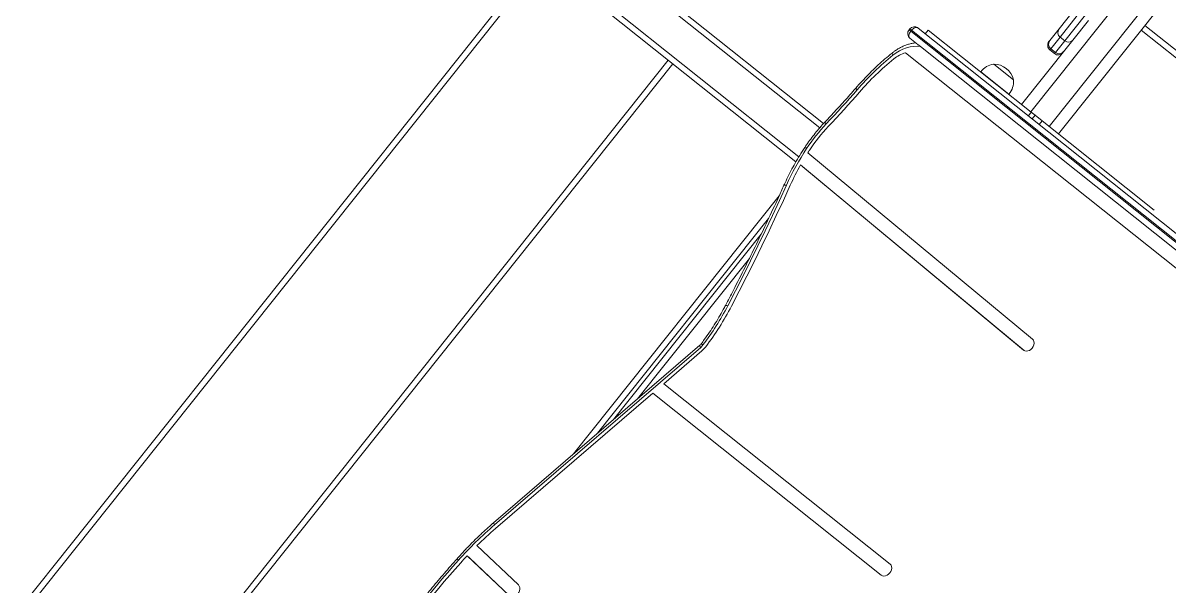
# Model space of a CAD drawing. Header units: millimetres. Extents: x -229914 to 856942, y -268655 to 87212.
# Drawn here: x -135565 to -134595, y 20468 to 20945 of the extents above; entities that cross this region are included whole.
import ezdxf

# ---------------------------------------------------------------- set-up
doc = ezdxf.new("R2010")
doc.units = ezdxf.units.MM

# ---------------------------------------------------------------- blocks, each defined once
blk = doc.blocks.new('Т912NEW')
at = {"color": 8, "linetype": 'Continuous', "lineweight": 15}
for p, q in [((3924.75, 2513.76), (3924.75, 1560.17)), ((3944.75, 1560.17), (3944.75, 2515.02)), ((4670.75, 1672.5), (3954.75, 1672.5)), ((3904.75, 1612.46), (3904.75, 1611.15)), ((3909.75, 1611.15), (3909.75, 1612.46)), ((3802.75, 1551.17), (3800.96, 1551.17)), ((3800.96, 1550.17), (3802.75, 1550.17)), ((3793.5, 1438.17), (3471.63, 1438.17)), ((3471.63, 1408.17), (3794.97, 1408.17)), ((3662.45, 1403.17), (3662.45, 687.17)), ((4045.68, 1398.5), (4045.53, 1398.5)), ((3522.53, 1391.17), (3522.53, 702.79)), ((3802.45, 1092.71), (3802.45, 1371.89)), ((3815.75, 1314.69), (3815.75, 1162.71))]:
    blk.add_line(p, q, dxfattribs=at)
at = {"color": 7, "linetype": 'Continuous', "lineweight": 15}
for p, q in [((3954.75, 2516.41), (3954.75, 1560.17)), ((3954.75, 1677.5), (4670.75, 1677.5)), ((3899.75, 1629.84), (3899.75, 1650.99)), ((3904.75, 1653.26), (3904.75, 1625.05)), ((3909.75, 1625.05), (3909.75, 1653.26)), ((3914.75, 1650.99), (3914.75, 1629.84)), ((3899.75, 1617.24), (3899.75, 1629.84)), ((3914.75, 1629.84), (3914.75, 1624.44)), ((3909.75, 1625.05), (3904.75, 1625.05)), ((3904.75, 1625.05), (3904.75, 1612.46)), ((3909.75, 1612.46), (3909.75, 1625.05)), ((3914.75, 1560.17), (3914.75, 1624.44)), ((3899.75, 1616.15), (3899.75, 1617.24)), ((3909.75, 1612.46), (3904.75, 1612.46)), ((3904.75, 1611.15), (3909.75, 1611.15)), ((3875, 1572.17), (3875, 1571.93)), ((3896.5, 1572.17), (3875, 1572.17)), ((3896.49, 1571.93), (3896.5, 1572.17)), ((3805.96, 1556.17), (4310.75, 1556.17)), ((3813.72, 1556.17), (3813.72, 1560.17)), ((3813.72, 1560.17), (3925.27, 1560.17)), ((3900.93, 1560.37), (3870.56, 1560.37)), ((3870.58, 1560.37), (3870.58, 1560.17)), ((3900.92, 1560.17), (3900.92, 1560.37)), ((3925.27, 1556.17), (3925.27, 1560.17)), ((3929.38, 1560.17), (3925.27, 1560.17)), ((3929.38, 1556.17), (3929.38, 1560.17)), ((3937.03, 1560.17), (3929.38, 1560.17)), ((3937.03, 1556.17), (3937.03, 1560.17)), ((3937.03, 1560.17), (4058.33, 1560.17)), ((3800.96, 1551.17), (3800.96, 1550.17)), ((4307.53, 1551.17), (3802.75, 1551.17)), ((3802.75, 1551.17), (3802.75, 1550.17)), ((3802.75, 1550.17), (4307.53, 1550.17)), ((3813.09, 1545.17), (3805.96, 1545.17)), ((3812.18, 1544.96), (3812.41, 1545.17)), ((4310.75, 1545.17), (3817.23, 1545.17)), ((4298.98, 1533.17), (3810.74, 1533.17)), ((3561, 1443.17), (3793.79, 1443.17)), ((4045.68, 1410.5), (3798.75, 1415.56)), ((3795.68, 1403.17), (3476, 1403.17)), ((3657.45, 687.17), (3657.45, 1403.17)), ((4045.53, 1398.5), (3800.34, 1403.53)), ((3802.91, 1403.53), (3800.34, 1403.53)), ((4046.14, 1398.55), (3802.91, 1403.53)), ((3517.53, 702.51), (3517.53, 1391.17)), ((3807.45, 1351.3), (3807.45, 1119.03)), ((3810.75, 1136.39), (3810.75, 1337.09)), ((3828.75, 1231.17), (3785.78, 1004.95)), ((3830.45, 1230.24), (3787.48, 1004.02)), ((3833.08, 1228.55), (3825.12, 1186.61)), ((3825.12, 1186.61), (4069.98, 1186.61)), ((3822.84, 1174.61), (3790.11, 1002.33)), ((3822.84, 1174.61), (4069.98, 1174.61)), ((3835.03, 976.87), (3786.84, 981.03)), ((3834.43, 964.9), (3785.66, 969.1)), ((3788.23, 969.1), (3785.66, 969.1)), ((3835.67, 965.01), (3788.23, 969.1))]:
    blk.add_line(p, q, dxfattribs=at)
at = {"color": 7, "linetype": 'Continuous', "lineweight": 15, "flags": 128}
for points in [[(3802.75, 1551.17), (3802.81, 1552.14), (3802.99, 1553.08), (3803.29, 1553.94), (3803.69, 1554.7), (3804.17, 1555.32), (3804.73, 1555.78), (3805.33, 1556.07), (3805.96, 1556.17)], [(3805.96, 1545.17), (3805.33, 1545.26), (3804.73, 1545.55), (3804.17, 1546.01), (3803.69, 1546.63), (3803.29, 1547.39), (3802.99, 1548.25), (3802.81, 1549.19), (3802.75, 1550.17)], [(3817.23, 1545.17), (3814.86, 1543.58), (3812.63, 1541.67), (3810.57, 1539.46), (3808.71, 1536.97), (3807.06, 1534.23), (3805.66, 1531.27), (3804.51, 1528.13), (3803.62, 1524.85)], [(3798.19, 1483.26), (3797.98, 1478.38), (3797.73, 1473.51), (3797.46, 1468.64), (3797.16, 1463.78), (3796.83, 1458.91), (3796.47, 1454.05), (3796.09, 1449.2), (3795.68, 1444.34)], [(3798.43, 1443.55), (3798.85, 1448.45), (3799.24, 1453.36), (3799.6, 1458.27), (3799.93, 1463.19), (3800.23, 1468.11), (3800.51, 1473.03), (3800.76, 1477.95), (3800.97, 1482.88)], [(4045.53, 1398.5), (4046.72, 1398.68), (4047.84, 1399.26), (4048.8, 1400.2), (4049.55, 1401.42), (4050.03, 1402.86), (4050.2, 1404.41), (4050.06, 1405.97), (4049.62, 1407.42), (4048.91, 1408.68), (4047.97, 1409.65), (4046.86, 1410.27), (4045.68, 1410.5)], [(3801.69, 1382.62), (3805.13, 1368.93), (3808.46, 1355.19), (3811.7, 1341.42), (3814.84, 1327.6), (3817.88, 1313.75), (3820.83, 1299.86), (3823.67, 1285.94), (3826.42, 1271.98)], [(3829.05, 1273.69), (3826.29, 1287.71), (3823.43, 1301.7), (3820.47, 1315.65), (3817.42, 1329.56), (3814.26, 1343.44), (3811.01, 1357.28), (3807.66, 1371.07), (3804.21, 1384.83)], [(4069.98, 1174.61), (4071.17, 1174.82), (4072.28, 1175.42), (4073.23, 1176.37), (4073.96, 1177.61), (4074.42, 1179.06), (4074.58, 1180.61), (4074.42, 1182.16), (4073.96, 1183.61), (4073.23, 1184.85), (4072.28, 1185.81), (4071.17, 1186.41), (4069.98, 1186.61)], [(3834.43, 964.9), (3835.63, 965), (3836.76, 965.5), (3837.76, 966.37), (3838.55, 967.55), (3839.08, 968.96), (3839.32, 970.49), (3839.24, 972.05), (3838.85, 973.54), (3838.19, 974.84), (3837.29, 975.87), (3836.21, 976.57), (3835.03, 976.87)], [(3782.35, 961.61), (3781.99, 954.51), (3781.68, 947.4), (3781.41, 940.28), (3781.2, 933.17), (3781.04, 926.05), (3780.92, 918.93), (3780.85, 911.81), (3780.83, 904.69)], [(3785.12, 961.12), (3784.77, 954.08), (3784.46, 947.03), (3784.2, 939.98), (3783.99, 932.92), (3783.83, 925.87), (3783.71, 918.81), (3783.64, 911.75), (3783.63, 904.69)]]:
    blk.add_lwpolyline(points, dxfattribs=at)
at = {"color": 8, "linetype": 'Continuous', "lineweight": 15, "flags": 128}
for points in [[(3803.62, 1524.85), (3802.97, 1525.12), (3802.46, 1525.38), (3802.12, 1525.63), (3801.96, 1525.84), (3801.96, 1525.94)], [(3801.69, 1382.62), (3801.05, 1382.32), (3800.55, 1382.02), (3800.22, 1381.75), (3800.06, 1381.51), (3800.06, 1381.39)], [(3826.42, 1271.98), (3825.76, 1271.74), (3825.25, 1271.51), (3824.9, 1271.3), (3824.74, 1271.12), (3824.73, 1271.03)], [(3830.45, 1230.24), (3829.79, 1230.47), (3829.27, 1230.7), (3828.93, 1230.91), (3828.76, 1231.09), (3828.75, 1231.17)], [(3787.48, 1004.02), (3786.82, 1004.25), (3786.3, 1004.48), (3785.96, 1004.69), (3785.79, 1004.87), (3785.78, 1004.95)]]:
    blk.add_lwpolyline(points, dxfattribs=at)
at = {"color": 7, "linetype": 'Continuous', "lineweight": 15}
for centre, radius, start, end in [((3904.64, 1629.95), 4.89, 181.30963, 271.25588), ((3909.86, 1629.95), 4.89, 268.74446, 358.69037), ((3904.64, 1617.35), 4.89, 181.31235, 271.2503), ((3904.75, 1616.15), 5, 180, 270), ((3909.86, 1617.35), 4.89, 268.75003, 358.68765), ((3909.75, 1616.15), 5, 270, 360), ((3885.75, 1561.17), 15.21, 134.95579, 183.0153), ((3885.75, 1558.36), 17.5, 52.09996, 127.90004), ((3885.75, 1561.17), 15.21, 356.9847, 45.04421), ((3805.96, 1551.17), 5, 90, 180), ((3805.96, 1550.17), 5, 180, 270), ((3833.22, 1517.1), 27.63, 144.45241, 167.90642), ((4033.73, 1473.65), 235.74, 167.45516, 177.66301), ((4027.56, 1473.63), 226.78, 167.45531, 177.66299), ((3945.4, 1431.2), 150.3, 174.98307, 185.16493), ((3939.07, 1431.2), 141.18, 174.98319, 185.16457), ((4018.82, 1437.71), 224.01, 185.13376, 194.23648), ((4018.11, 1438.37), 220.54, 185.17216, 185.93686), ((4010.2, 1437.21), 212.54, 189.11713, 194.26522), ((3590.3, 1226.53), 240.46, 1.54336, 10.89653), ((3584.07, 1226.53), 249.48, 1.54342, 10.89648), ((3817.74, 1232.64), 12.94, 349.2937, 1.59392), ((3811.47, 1232.64), 21.99, 349.29186, 1.5934), ((4101.73, 944.46), 319.85, 169.26872, 176.9257), ((4092.96, 944.85), 308.26, 169.25272, 173.25987), ((4098.92, 944.17), 314.26, 175.44886, 176.90743)]:
    blk.add_arc(centre, radius, start, end, dxfattribs=at)
at = {"color": 8, "linetype": 'Continuous', "lineweight": 15}
for centre, radius, start, end in [((3798.08, 1490.11), 6.85, 255.84955, 270.90029), ((3795.61, 1447.85), 3.5, 241.04198, 271.14309), ((3795.65, 1414.24), 3.43, 88.89403, 119.7239), ((3830.55, 1222.82), 10.18, 89.34525, 99.42699), ((3782.25, 966.96), 5.35, 251.70155, 271.05839)]:
    blk.add_arc(centre, radius, start, end, dxfattribs=at)
at = {"color": 7, "linetype": 'Continuous', "lineweight": 15}
for points, knots in [([(3812.12, 1545.03), (3812.11, 1545.02), (3811.35, 1544.34), (3809.99, 1542.77), (3808.09, 1540.31), (3806.39, 1537.61), (3804.89, 1534.73), (3803.62, 1531.68), (3802.63, 1528.74), (3802.16, 1526.79), (3801.96, 1525.94)], [0, 0, 0, 0, 0.002688, 0.148394, 0.29483, 0.441833, 0.589257, 0.736968, 0.884853, 1, 1, 1, 1]), ([(3812.41, 1545.17), (3812.7, 1545.17), (3813.25, 1545.17), (3814.76, 1545.17), (3816.1, 1545.17), (3816.96, 1545.17), (3817.23, 1545.17)], [0, 0, 0, 0, 0.307502, 0.586382, 0.871859, 1, 1, 1, 1]), ([(3801.96, 1525.94), (3801.67, 1524.62), (3800.84, 1520.83), (3799.66, 1514.49), (3798.47, 1506.9), (3797.54, 1499.26), (3796.82, 1491.44), (3796.55, 1486.17), (3796.41, 1483.47)], [0, 0, 0, 0, 0.094917, 0.274141, 0.453371, 0.632598, 0.811824, 1, 1, 1, 1]), ([(3796.41, 1483.47), (3796.3, 1480.97), (3795.98, 1473.74), (3795.28, 1462.02), (3794.5, 1451.62), (3794.01, 1445.97), (3793.91, 1444.78)], [0, 0, 0, 0, 0.192885, 0.560023, 0.907848, 1, 1, 1, 1]), ([(3793.91, 1444.78), (3793.82, 1443.69), (3793.57, 1440.56), (3793.33, 1435.35), (3793.29, 1429.18), (3793.48, 1423.12), (3793.79, 1419.15), (3793.95, 1417.22)], [0, 0, 0, 0, 0.118794, 0.342374, 0.565967, 0.789571, 1, 1, 1, 1]), ([(3793.95, 1417.22), (3794.07, 1415.89), (3794.44, 1412.05), (3795.23, 1405.73), (3796.4, 1398.29), (3797.82, 1390.92), (3799.08, 1385.3), (3799.87, 1382.14), (3800.06, 1381.39)], [0, 0, 0, 0, 0.109373, 0.315906, 0.522457, 0.729017, 0.935578, 1, 1, 1, 1]), ([(3800.06, 1381.39), (3800.99, 1377.7), (3803.7, 1367), (3808, 1349.21), (3812.89, 1327.99), (3817.54, 1306.67), (3821.47, 1287.68), (3823.8, 1275.78), (3824.73, 1271.03)], [0, 0, 0, 0, 0.1013496, 0.2940625, 0.486776, 0.6794924, 0.8722075, 1, 1, 1, 1]), ([(3824.73, 1271.03), (3824.97, 1269.75), (3825.67, 1266.02), (3826.65, 1259.79), (3827.6, 1252.32), (3828.3, 1244.81), (3828.71, 1238.32), (3828.84, 1234.33), (3828.89, 1232.87)], [0, 0, 0, 0, 0.102443, 0.298347, 0.49426, 0.690181, 0.886097, 1, 1, 1, 1]), ([(3828.89, 1232.87), (3828.89, 1232.67), (3828.89, 1232.1), (3828.81, 1231.54), (3828.75, 1231.17)], [0, 0, 0, 0, 0.334739, 1, 1, 1, 1]), ([(3785.78, 1004.95), (3785.5, 1003.41), (3784.67, 998.97), (3783.49, 991.57), (3782.32, 982.73), (3781.39, 973.85), (3780.85, 966.89), (3780.63, 962.9), (3780.57, 961.88)], [0, 0, 0, 0, 0.108584, 0.313972, 0.51936, 0.724752, 0.930139, 1, 1, 1, 1]), ([(3780.57, 961.88), (3780.42, 959.09), (3780.01, 951.01), (3779.5, 937.62), (3779.14, 921.99), (3779.05, 911.01), (3779.05, 905.33), (3779.05, 904.68)], [0, 0, 0, 0, 0.146535, 0.424565, 0.702599, 0.966004, 1, 1, 1, 1])]:
    blk.add_open_spline(points, degree=3, knots=knots, dxfattribs=at)

msp = doc.modelspace()

# ---------------------------------------------------------------- block references
at = {"rotation": 321.4676820499667}
msp.add_blockref('Т912NEW', (-138753.82306, 22094.20638), dxfattribs=at)

doc.saveas('drawing.dxf')
